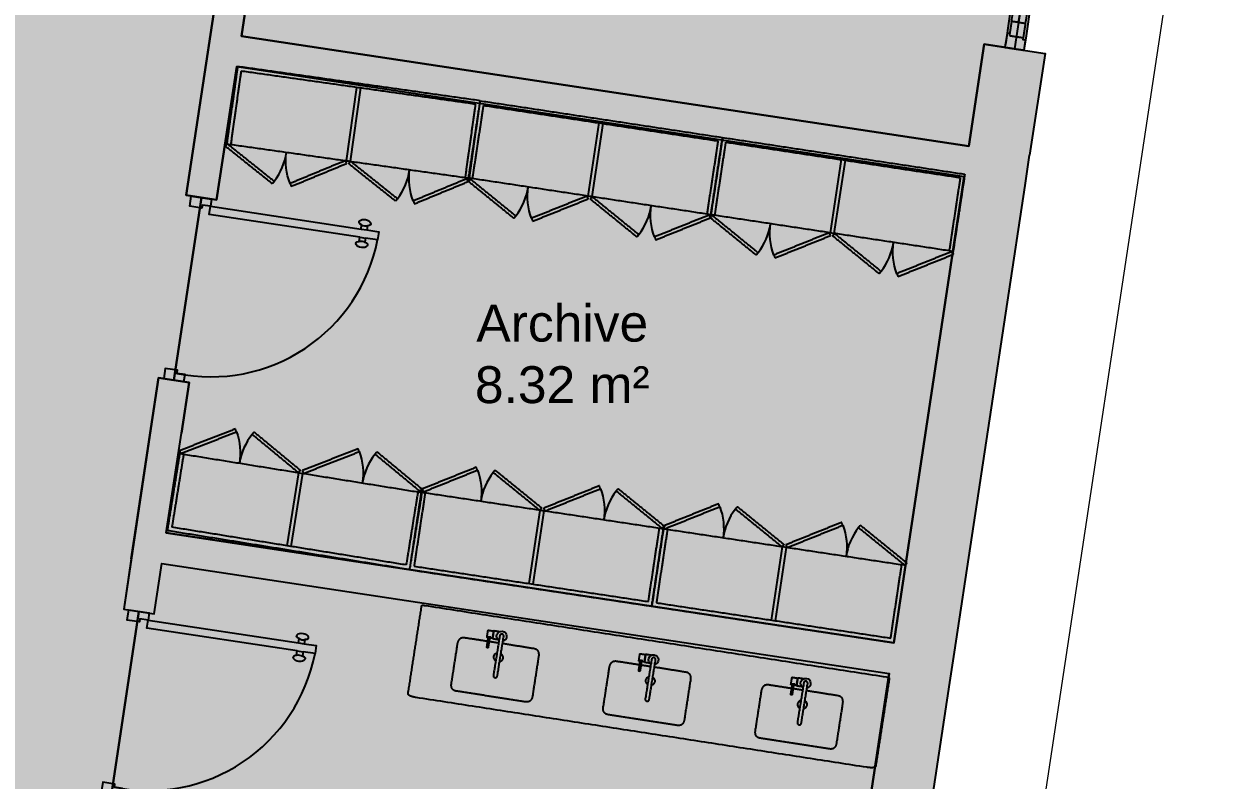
# Model space of a CAD drawing. Header units: metres. Extents: x -17 to 580, y -130 to 19.
# Drawn here: x 116.5 to 122.32, y -53.9 to -50.22 of the extents above; entities that cross this region are included whole.
import ezdxf

# ---------------------------------------------------------------- set-up
doc = ezdxf.new("R2010")
doc.units = ezdxf.units.M
for name, pattern in [('Grey Dimension_ExtLine', [0.0025, 0, -0.0025]), ('Office Zone 02', [0]), ('Storage Zone 01', [0]), ('Storage Zone 02', [0]), ('Style Black Lines_1', [0]), ('Style Black Lines_2', [0]), ('Style Black Lines_4', [0]), ('Style Border  Fill_3', [0]), ('Style Grey Lines_2', [0]), ('WC Zone', [0]), ('White wall 15cm', [0]), ('White wall 30cm', [0])]:
    doc.linetypes.add(name, pattern=pattern)
for name, color, linetype, true_color in [('Annotations', 7, 'Continuous', 0x7a8bf7), ('Imported blocks', 7, 'Continuous', 0x7a8bf7), ('Walls', 7, 'Continuous', 0xc7c7c7), ('Zones', 7, 'Continuous', 0x7a8bf7)]:
    doc.layers.add(name, color=color, linetype=linetype, true_color=true_color)
doc.styles.add('Default Tag', font='', dxfattribs={"height": 0.18})
doc.styles.add('Grey Dimension', font='', dxfattribs={"height": 0.3})
doc.styles.get('Default Tag').set_extended_font_data('arial')
doc.styles.get('Grey Dimension').set_extended_font_data('arial')
doc.dimstyles.new('Grey Dimension', dxfattribs={"dimtxt": 0.3, "dimasz": 0.15, "dimexe": 0, "dimexo": 0, "dimgap": 0.25, "dimtad": 0, "dimtih": 1, "dimtoh": 1, "dimdec": 6, "dimrnd": 1e-06, "dimzin": 0, "dimdsep": 46, "dimtxsty": 'Grey Dimension', "dimblk": 'OBLIQUE', "dimcen": 0.09, "dimadec": 0, "dimazin": 0, "dimtfac": 1, "dimtdec": 4, "dimtix": 1, "dimtofl": 0, "dimtmove": 2, "dimatfit": 3, "dimfxl": 1, "dimtolj": 1, "dimtzin": 0, "dimlwd": 5, "dimlwe": 5, "dimarcsym": 0})

# ---------------------------------------------------------------- blocks, each defined once
blk = doc.blocks.new('_Oblique')
at = {"color": 0, "linetype": 'ByBlock', "lineweight": -2}
blk.add_line((-0.5, -0.5), (0.5, 0.5), dxfattribs=at)
blk = doc.blocks.new('*D184')
at = {"layer": 'Annotations', "color": 0, "linetype": 'Grey Dimension_ExtLine', "lineweight": 5}
for p, q in [((125.0591, -26.7042), (125.5954, -26.7852)), ((120.3709, -57.7252), (120.9071, -57.8062))]:
    blk.add_line(p, q, dxfattribs=at)
at = {"layer": 'Annotations', "color": 0, "lineweight": 5}
for p, q in [((125.5954, -26.7852), (123.517, -40.5371)), ((120.9071, -57.8062), (122.9855, -44.0543))]:
    blk.add_line(p, q, dxfattribs=at)
at = {"layer": 'Defpoints', "color": 0}
for p in [(125.0591, -26.7042), (120.3709, -57.7252), (120.9071, -57.8062)]:
    blk.add_point(p, dxfattribs=at)
at = {"layer": 'Annotations', "color": 0, "lineweight": 5, "xscale": 0.15, "yscale": 0.15, "zscale": 0.15}
for p, rotation in [((125.5954, -26.7852), 81.4058688877806), ((120.9071, -57.8062), 261.4058688877806)]:
    blk.add_blockref('_Oblique', p, dxfattribs=dict(at, rotation=rotation))
at = {"layer": 'Annotations', "color": 0, "insert": (123.2513, -42.2957), "char_height": 0.3, "attachment_point": 5, "rotation": 261.40587, "style": 'Grey Dimension'}
blk.add_mtext('\\A1;31.373272 m', dxfattribs=at)
blk = doc.blocks.new('Rockwell storage S')
at = {"layer": 'Imported blocks', "transparency": 33554483}
h = blk.add_hatch(color=256, dxfattribs=at)
edge = h.paths.add_edge_path(flags=0)
edge.add_spline(control_points=[(1.2892, 0.451), (0.6796, 0.451), (0.07, 0.451)], knot_values=[0, 0, 0, 1, 1, 1], degree=2, periodic=0)
edge.add_spline(control_points=[(0.07, 0.451), (0.07, 0.2605), (0.07, 0.07)], knot_values=[0, 0, 0, 1, 1, 1], degree=2, periodic=0)
edge.add_spline(control_points=[(0.07, 0.07), (0.6796, 0.07), (1.2892, 0.07)], knot_values=[0, 0, 0, 1, 1, 1], degree=2, periodic=0)
edge.add_spline(control_points=[(1.2892, 0.07), (1.2892, 0.2605), (1.2892, 0.451)], knot_values=[0, 0, 0, 1, 1, 1], degree=2, periodic=0)
at = {"layer": 'Imported blocks', "linetype": 'Style Grey Lines_2'}
for points in [[(0.6696, 0.431), (0.6696, 0.07)], [(0.6896, 0.431), (0.6896, 0.07)]]:
    blk.add_lwpolyline(points, dxfattribs=at)
at = {"layer": 'Imported blocks'}
for points, degree in [([(1.2892, 0.451), (0.6796, 0.451), (0.07, 0.451)], 2), ([(0.07, 0.451), (0.07, 0.2605), (0.07, 0.07)], 2), ([(1.2692, 0.431), (0.6796, 0.431), (0.09, 0.431)], 2), ([(0.09, 0.431), (0.09, 0.2505), (0.09, 0.07)], 2), ([(1.2692, 0.07), (1.2692, 0.2505), (1.2692, 0.431)], 2), ([(1.2892, 0.07), (1.2892, 0.2605), (1.2892, 0.451)], 2), ([(0.0657, 0.057), (0.0694, 0.0635), (0.0732, 0.07)], 2), ([(0.07, 0.07), (0.6796, 0.07), (1.2892, 0.07)], 2), ([(0.0732, 0.07), (0.2017, -0.0042), (0.3303, -0.0784)], 2), ([(0.3303, -0.0784), (0.3564, -0.0331), (0.37, 0.0177), (0.37, 0.07)], 3), ([(0.4098, -0.0784), (0.3836, -0.0331), (0.37, 0.0177), (0.37, 0.07)], 3), ([(0.6669, 0.07), (0.5384, -0.0042), (0.4098, -0.0784)], 2), ([(0.6744, 0.057), (0.6706, 0.0635), (0.6669, 0.07)], 2), ([(0.6848, 0.057), (0.6886, 0.0635), (0.6923, 0.07)], 2), ([(0.6923, 0.07), (0.8208, -0.0042), (0.9494, -0.0784)], 2), ([(0.9494, -0.0784), (0.9756, -0.0331), (0.9892, 0.0177), (0.9892, 0.07)], 3), ([(1.0289, -0.0784), (1.0028, -0.0331), (0.9892, 0.0177), (0.9892, 0.07)], 3), ([(1.286, 0.07), (1.1575, -0.0042), (1.0289, -0.0784)], 2), ([(1.2935, 0.057), (1.2898, 0.0635), (1.286, 0.07)], 2), ([(0.3228, -0.0914), (0.1942, -0.0172), (0.0657, 0.057)], 2), ([(0.4173, -0.0914), (0.5459, -0.0172), (0.6744, 0.057)], 2), ([(0.9419, -0.0914), (0.8133, -0.0172), (0.6848, 0.057)], 2), ([(1.0364, -0.0914), (1.165, -0.0172), (1.2935, 0.057)], 2), ([(0.3303, -0.0784), (0.3265, -0.0849), (0.3228, -0.0914)], 2), ([(0.4098, -0.0784), (0.4136, -0.0849), (0.4173, -0.0914)], 2), ([(0.9494, -0.0784), (0.9456, -0.0849), (0.9419, -0.0914)], 2), ([(1.0289, -0.0784), (1.0327, -0.0849), (1.0364, -0.0914)], 2)]:
    blk.add_open_spline(points, degree=degree, dxfattribs=at)
blk = doc.blocks.new('Door EU 80')
at = {"layer": 'Imported blocks', "transparency": 33554483}
h = blk.add_hatch(color=256, dxfattribs=at)
edge = h.paths.add_edge_path(flags=0)
edge.add_spline(control_points=[(-0.3257, 0.8082), (-0.3254, 0.7961), (-0.3298, 0.7849), (-0.3365, 0.7803)], knot_values=[0, 0, 0, 0, 1, 1, 1, 1], degree=3, periodic=0)
edge.add_spline(control_points=[(-0.3365, 0.7803), (-0.3433, 0.7756), (-0.3512, 0.7786), (-0.3535, 0.7928)], knot_values=[0, 0, 0, 0, 1, 1, 1, 1], degree=3, periodic=0)
edge.add_line((-0.3535, 0.7928), (-0.3748, 0.7928))
edge.add_line((-0.3748, 0.7928), (-0.375, 0.0503))
edge.add_line((-0.375, 0.0503), (-0.415, 0.0503))
edge.add_line((-0.415, 0.0503), (-0.4148, 0.7928))
edge.add_line((-0.4148, 0.7928), (-0.4361, 0.7928))
edge.add_spline(control_points=[(-0.4361, 0.7928), (-0.4384, 0.7786), (-0.4463, 0.7757), (-0.453, 0.7803)], knot_values=[0, 0, 0, 0, 1, 1, 1, 1], degree=3, periodic=0)
edge.add_spline(control_points=[(-0.453, 0.7803), (-0.4598, 0.7849), (-0.4642, 0.7961), (-0.4639, 0.8083)], knot_values=[0, 0, 0, 0, 1, 1, 1, 1], degree=3, periodic=0)
edge.add_spline(control_points=[(-0.4639, 0.8083), (-0.4636, 0.8205), (-0.4587, 0.8311), (-0.4517, 0.8348)], knot_values=[0, 0, 0, 0, 1, 1, 1, 1], degree=3, periodic=0)
edge.add_spline(control_points=[(-0.4517, 0.8348), (-0.4448, 0.8385), (-0.4369, 0.836), (-0.435, 0.8215)], knot_values=[0, 0, 0, 0, 1, 1, 1, 1], degree=3, periodic=0)
edge.add_line((-0.435, 0.8215), (-0.4148, 0.8215))
edge.add_line((-0.4148, 0.8215), (-0.4148, 0.8803))
edge.add_line((-0.4148, 0.8803), (-0.3748, 0.8803))
edge.add_line((-0.3748, 0.8803), (-0.3748, 0.8214))
edge.add_line((-0.3748, 0.8214), (-0.3546, 0.8214))
edge.add_spline(control_points=[(-0.3546, 0.8214), (-0.3527, 0.836), (-0.3448, 0.8385), (-0.3378, 0.8348)], knot_values=[0, 0, 0, 0, 1, 1, 1, 1], degree=3, periodic=0)
edge.add_spline(control_points=[(-0.3378, 0.8348), (-0.3308, 0.831), (-0.326, 0.8204), (-0.3257, 0.8082)], knot_values=[0, 0, 0, 0, 1, 1, 1, 1], degree=3, periodic=0)
for points in [[(-0.4501, -0.0497), (-0.45, 0.0503), (-0.415, 0.0503), (-0.415, 0.0103), (-0.4, 0.0103), (-0.4001, -0.0497), (-0.4501, -0.0497)], [(0.4499, -0.05), (0.45, 0.05), (0.415, 0.05), (0.415, 0.01), (0.4, 0.01), (0.3999, -0.05), (0.4499, -0.05)]]:
    blk.add_hatch(color=256, dxfattribs=at).paths.add_polyline_path(points, flags=0)
at = {"layer": 'Imported blocks', "linetype": 'Style Border  Fill_3'}
for points in [[(-0.435, 0.8215), (-0.4148, 0.8215), (-0.4148, 0.8803), (-0.3748, 0.8803), (-0.3748, 0.8214), (-0.3546, 0.8214)], [(-0.3535, 0.7928), (-0.3748, 0.7928), (-0.375, 0.0503), (-0.415, 0.0503), (-0.4148, 0.7928), (-0.4361, 0.7928)]]:
    blk.add_lwpolyline(points, dxfattribs=at)
at = {"layer": 'Imported blocks', "linetype": 'Style Grey Lines_2'}
blk.add_lwpolyline([(0.415, 0.01, 0.416941), (-0.3748, 0.8803)], format="xyb", dxfattribs=at)
at = {"layer": 'Imported blocks', "linetype": 'Style Black Lines_4'}
for points in [[(-0.4361, 0.7928, 0.201184), (-0.435, 0.8215)], [(-0.3535, 0.7928, -0.240311), (-0.3535, 0.8214)]]:
    blk.add_lwpolyline(points, format="xyb", dxfattribs=at)
for points in [[(-0.4148, 0.7928), (-0.4148, 0.8215)], [(-0.3748, 0.7928), (-0.3747, 0.8214)]]:
    blk.add_lwpolyline(points, dxfattribs=at)
at = {"layer": 'Imported blocks', "linetype": 'Style Border  Fill_3'}
for points in [[(-0.4501, -0.0497), (-0.45, 0.0503), (-0.415, 0.0503), (-0.415, 0.0103), (-0.4, 0.0103), (-0.4001, -0.0497), (-0.4501, -0.0497)], [(0.4499, -0.05), (0.45, 0.05), (0.415, 0.05), (0.415, 0.01), (0.4, 0.01), (0.3999, -0.05), (0.4499, -0.05)]]:
    blk.add_lwpolyline(points, close=True, dxfattribs=at)
at = {"layer": 'Imported blocks'}
for points in [[(-0.4639, 0.8083), (-0.4636, 0.8205), (-0.4587, 0.8311), (-0.4517, 0.8348)], [(-0.4517, 0.8348), (-0.4448, 0.8385), (-0.4369, 0.836), (-0.435, 0.8215)], [(-0.3546, 0.8214), (-0.3527, 0.836), (-0.3448, 0.8385), (-0.3378, 0.8348)], [(-0.3378, 0.8348), (-0.3308, 0.831), (-0.326, 0.8204), (-0.3257, 0.8082)], [(-0.453, 0.7803), (-0.4598, 0.7849), (-0.4642, 0.7961), (-0.4639, 0.8083)], [(-0.4361, 0.7928), (-0.4384, 0.7786), (-0.4463, 0.7757), (-0.453, 0.7803)], [(-0.3365, 0.7803), (-0.3433, 0.7756), (-0.3512, 0.7786), (-0.3535, 0.7928)], [(-0.3257, 0.8082), (-0.3254, 0.7961), (-0.3298, 0.7849), (-0.3365, 0.7803)]]:
    blk.add_open_spline(points, degree=3, dxfattribs=at)
blk = doc.blocks.new('Window 1500')
at = {"layer": 'Imported blocks', "transparency": 33554483}
h = blk.add_hatch(color=256, dxfattribs=at)
edge = h.paths.add_edge_path(flags=0)
edge.add_spline(control_points=[(-0.75, -0.0475), (0, -0.0475), (0.75, -0.0475)], knot_values=[0, 0, 0, 1, 1, 1], degree=2, periodic=0)
edge.add_spline(control_points=[(0.75, -0.0475), (0.75, 0), (0.75, 0.0475)], knot_values=[0, 0, 0, 1, 1, 1], degree=2, periodic=0)
edge.add_spline(control_points=[(0.75, 0.0475), (0, 0.0475), (-0.75, 0.0475)], knot_values=[0, 0, 0, 1, 1, 1], degree=2, periodic=0)
edge.add_spline(control_points=[(-0.75, 0.0475), (-0.75, 0), (-0.75, -0.0475)], knot_values=[0, 0, 0, 1, 1, 1], degree=2, periodic=0)
at = {"layer": 'Imported blocks', "linetype": 'Style Black Lines_2'}
for points in [[(-0.6804, 0.035), (-0.6803, 0.0475), (-0.75, 0.0475), (-0.75, -0.0475), (-0.7003, -0.0475), (-0.7003, -0.0351), (-0.6903, -0.035)], [(0.6804, 0.035), (0.6803, 0.0475), (0.75, 0.0475), (0.75, -0.0475), (0.7003, -0.0475), (0.7003, -0.0351), (0.6903, -0.035)]]:
    blk.add_lwpolyline(points, dxfattribs=at)
at = {"layer": 'Imported blocks'}
for points in [[(0.75, 0.0475), (0, 0.0475), (-0.75, 0.0475)], [(-0.75, 0.0475), (-0.75, 0), (-0.75, -0.0475)], [(-0.6207, 0.035), (-0.6555, 0.035), (-0.6903, 0.035)], [(-0.6903, 0.035), (-0.6903, 0), (-0.6903, -0.035)], [(-0.6207, 0.035), (0, 0.035), (0.6207, 0.035)], [(-0.6207, -0.035), (-0.6207, 0), (-0.6207, 0.035)], [(0.6207, -0.035), (0.6207, 0), (0.6207, 0.035)], [(0.6207, 0.035), (0.6555, 0.035), (0.6903, 0.035)], [(0.6903, 0.035), (0.6903, 0), (0.6903, -0.035)], [(0.75, -0.0475), (0.75, 0), (0.75, 0.0475)], [(-0.75, -0.0475), (0, -0.0475), (0.75, -0.0475)], [(-0.6903, -0.035), (-0.6555, -0.035), (-0.6207, -0.035)], [(-0.6207, 0), (0.0001, 0), (0.6208, 0)], [(-0.6207, -0.035), (0, -0.035), (0.6207, -0.035)], [(0.6903, -0.035), (0.6555, -0.035), (0.6207, -0.035)]]:
    blk.add_open_spline(points, degree=2, dxfattribs=at)
blk = doc.blocks.new('Copy of Group 8_1')
at = {"layer": 'Imported blocks', "linetype": 'Style Black Lines_1'}
for points in [[(51.0455, -4.8665), (51.047, -4.8665)], [(51.0455, -4.8954), (51.047, -4.8954)]]:
    blk.add_lwpolyline(points, dxfattribs=at)
at = {"layer": 'Imported blocks'}
for points, degree in [([(50.9122, -4.582), (50.8823, -4.582), (50.8823, -4.6158)], 2), ([(51.2525, -4.582), (51.0823, -4.582), (50.9122, -4.582)], 2), ([(51.2823, -4.6158), (51.2823, -4.582), (51.2525, -4.582)], 2), ([(50.8823, -4.6158), (50.8823, -4.7114), (50.8823, -4.807)], 2), ([(51.2823, -4.807), (51.2823, -4.7114), (51.2823, -4.6158)], 2), ([(51.0786, -4.6857), (51.0786, -4.676), (51.0883, -4.676)], 2), ([(51.0796, -4.8811), (51.0791, -4.7834), (51.0786, -4.6857)], 2), ([(51.0883, -4.676), (51.098, -4.676), (51.098, -4.6857)], 2), ([(51.098, -4.6857), (51.0986, -4.7834), (51.0991, -4.8811)], 2), ([(51.0797, -4.756), (51.0717, -4.7598), (51.0669, -4.7674), (51.0669, -4.7762)], 3), ([(51.1114, -4.776), (51.1114, -4.7674), (51.1068, -4.76), (51.0991, -4.7562)], 3), ([(50.8823, -4.807), (50.8823, -4.8465), (50.9122, -4.8465)], 2), ([(51.0286, -4.8141), (51.0258, -4.8141), (51.0258, -4.8169)], 2), ([(51.0258, -4.8169), (51.0258, -4.8443), (51.0258, -4.8717)], 2), ([(51.0296, -4.8141), (51.0291, -4.8141), (51.0286, -4.8141)], 2), ([(51.0324, -4.8169), (51.0324, -4.8141), (51.0296, -4.8141)], 2), ([(51.0324, -4.8717), (51.0324, -4.8443), (51.0324, -4.8169)], 2), ([(51.0669, -4.7762), (51.067, -4.7851), (51.0718, -4.7926), (51.0799, -4.7963)], 3), ([(51.0993, -4.7959), (51.107, -4.792), (51.1115, -4.7845), (51.1114, -4.776)], 3), ([(51.2528, -4.8461), (51.2823, -4.8461), (51.2823, -4.807)], 2), ([(50.9122, -4.8465), (50.9793, -4.8465), (51.0465, -4.8465)], 2), ([(51.0214, -4.8631), (51.0192, -4.8631), (51.0192, -4.8653)], 2), ([(51.0192, -4.8653), (51.0192, -4.8813), (51.0192, -4.8974)], 2), ([(51.0258, -4.8631), (51.0236, -4.8631), (51.0214, -4.8631)], 2), ([(51.0324, -4.8465), (51.0555, -4.8465), (51.0786, -4.8465)], 2), ([(51.0434, -4.8631), (51.0379, -4.8631), (51.0324, -4.8631)], 2), ([(51.0455, -4.8653), (51.0455, -4.8631), (51.0434, -4.8631)], 2), ([(51.0455, -4.8974), (51.0455, -4.8813), (51.0455, -4.8653)], 2), ([(51.047, -4.9002), (51.047, -4.8813), (51.047, -4.8624)], 2), ([(51.047, -4.8624), (51.0599, -4.8624), (51.0728, -4.8624)], 2), ([(51.0796, -4.858), (51.0687, -4.8626), (51.063, -4.8734), (51.0654, -4.8851)], 3), ([(51.0654, -4.8851), (51.0677, -4.8967), (51.0771, -4.9045), (51.089, -4.9046)], 3), ([(51.0825, -4.888), (51.0796, -4.8852), (51.0796, -4.8811)], 2), ([(51.089, -4.9046), (51.1008, -4.9047), (51.1104, -4.8971), (51.1129, -4.8855)], 3), ([(51.0991, -4.8811), (51.0991, -4.8852), (51.0962, -4.888)], 2), ([(51.0991, -4.8468), (51.1758, -4.8464), (51.2525, -4.8461)], 2), ([(51.1129, -4.8855), (51.1154, -4.8739), (51.1099, -4.863), (51.0991, -4.8581)], 3), ([(51.0192, -4.8974), (51.0192, -4.8995), (51.0214, -4.8995)], 2), ([(51.0214, -4.8995), (51.0324, -4.8995), (51.0434, -4.8995)], 2), ([(51.0434, -4.8995), (51.0455, -4.8995), (51.0455, -4.8974)], 2), ([(51.0753, -4.9002), (51.0611, -4.9002), (51.047, -4.9002)], 2), ([(51.0894, -4.8909), (51.0853, -4.8909), (51.0825, -4.888)], 2), ([(51.0962, -4.888), (51.0934, -4.8909), (51.0894, -4.8909)], 2)]:
    blk.add_open_spline(points, degree=degree, dxfattribs=at)
blk = doc.blocks.new('Copy of Copy of Group 8')
at = {"layer": 'Imported blocks', "linetype": 'Style Black Lines_1'}
for points in [[(51.3953, -4.8665), (51.3967, -4.8665)], [(51.3953, -4.8954), (51.3967, -4.8954)]]:
    blk.add_lwpolyline(points, dxfattribs=at)
at = {"layer": 'Imported blocks'}
for points, degree in [([(51.2619, -4.582), (51.2321, -4.582), (51.2321, -4.6158)], 2), ([(51.6023, -4.582), (51.4321, -4.582), (51.2619, -4.582)], 2), ([(51.6321, -4.6158), (51.6321, -4.582), (51.6023, -4.582)], 2), ([(51.2321, -4.6158), (51.2321, -4.7114), (51.2321, -4.807)], 2), ([(51.6321, -4.807), (51.6321, -4.7114), (51.6321, -4.6158)], 2), ([(51.4283, -4.6857), (51.4283, -4.676), (51.4381, -4.676)], 2), ([(51.4294, -4.8811), (51.4289, -4.7834), (51.4283, -4.6857)], 2), ([(51.4381, -4.676), (51.4478, -4.676), (51.4478, -4.6857)], 2), ([(51.4478, -4.6857), (51.4483, -4.7834), (51.4489, -4.8811)], 2), ([(51.4294, -4.756), (51.4214, -4.7598), (51.4167, -4.7674), (51.4167, -4.7762)], 3), ([(51.4612, -4.776), (51.4612, -4.7674), (51.4566, -4.76), (51.4489, -4.7562)], 3), ([(51.2321, -4.807), (51.2321, -4.8465), (51.2619, -4.8465)], 2), ([(51.3783, -4.8141), (51.3756, -4.8141), (51.3756, -4.8169)], 2), ([(51.3756, -4.8169), (51.3756, -4.8443), (51.3756, -4.8717)], 2), ([(51.3794, -4.8141), (51.3789, -4.8141), (51.3783, -4.8141)], 2), ([(51.3821, -4.8169), (51.3821, -4.8141), (51.3794, -4.8141)], 2), ([(51.3821, -4.8717), (51.3821, -4.8443), (51.3821, -4.8169)], 2), ([(51.4167, -4.7762), (51.4168, -4.7851), (51.4216, -4.7926), (51.4297, -4.7963)], 3), ([(51.4491, -4.7959), (51.4567, -4.792), (51.4613, -4.7845), (51.4612, -4.776)], 3), ([(51.6025, -4.8461), (51.6321, -4.8461), (51.6321, -4.807)], 2), ([(51.2619, -4.8465), (51.3291, -4.8465), (51.3963, -4.8465)], 2), ([(51.3711, -4.8631), (51.369, -4.8631), (51.369, -4.8653)], 2), ([(51.369, -4.8653), (51.369, -4.8813), (51.369, -4.8974)], 2), ([(51.3756, -4.8631), (51.3734, -4.8631), (51.3711, -4.8631)], 2), ([(51.3821, -4.8465), (51.4052, -4.8465), (51.4283, -4.8465)], 2), ([(51.3932, -4.8631), (51.3877, -4.8631), (51.3821, -4.8631)], 2), ([(51.3953, -4.8653), (51.3953, -4.8631), (51.3932, -4.8631)], 2), ([(51.3953, -4.8974), (51.3953, -4.8813), (51.3953, -4.8653)], 2), ([(51.3967, -4.9002), (51.3967, -4.8813), (51.3967, -4.8624)], 2), ([(51.3967, -4.8624), (51.4096, -4.8624), (51.4225, -4.8624)], 2), ([(51.4294, -4.858), (51.4185, -4.8626), (51.4128, -4.8734), (51.4151, -4.8851)], 3), ([(51.4151, -4.8851), (51.4175, -4.8967), (51.4269, -4.9045), (51.4388, -4.9046)], 3), ([(51.4323, -4.888), (51.4294, -4.8852), (51.4294, -4.8811)], 2), ([(51.4388, -4.9046), (51.4506, -4.9047), (51.4602, -4.8971), (51.4627, -4.8855)], 3), ([(51.4489, -4.8811), (51.4489, -4.8852), (51.446, -4.888)], 2), ([(51.4489, -4.8468), (51.5256, -4.8464), (51.6023, -4.8461)], 2), ([(51.4627, -4.8855), (51.4652, -4.8739), (51.4597, -4.863), (51.4489, -4.8581)], 3), ([(51.369, -4.8974), (51.369, -4.8995), (51.3711, -4.8995)], 2), ([(51.3711, -4.8995), (51.3821, -4.8995), (51.3932, -4.8995)], 2), ([(51.3932, -4.8995), (51.3953, -4.8995), (51.3953, -4.8974)], 2), ([(51.4251, -4.9002), (51.4109, -4.9002), (51.3967, -4.9002)], 2), ([(51.4391, -4.8909), (51.4351, -4.8909), (51.4323, -4.888)], 2), ([(51.446, -4.888), (51.4432, -4.8909), (51.4391, -4.8909)], 2)]:
    blk.add_open_spline(points, degree=degree, dxfattribs=at)
blk = doc.blocks.new('Group 8')
at = {"layer": 'Imported blocks', "linetype": 'Style Black Lines_1'}
for points in [[(50.6751, -4.8665), (50.6765, -4.8665)], [(50.6751, -4.8954), (50.6765, -4.8954)]]:
    blk.add_lwpolyline(points, dxfattribs=at)
at = {"layer": 'Imported blocks'}
for points, degree in [([(50.5417, -4.582), (50.5119, -4.582), (50.5119, -4.6158)], 2), ([(50.8821, -4.582), (50.7119, -4.582), (50.5417, -4.582)], 2), ([(50.9119, -4.6158), (50.9119, -4.582), (50.8821, -4.582)], 2), ([(50.5119, -4.6158), (50.5119, -4.7114), (50.5119, -4.807)], 2), ([(50.9119, -4.807), (50.9119, -4.7114), (50.9119, -4.6158)], 2), ([(50.7081, -4.6857), (50.7081, -4.676), (50.7179, -4.676)], 2), ([(50.7092, -4.8811), (50.7087, -4.7834), (50.7081, -4.6857)], 2), ([(50.7179, -4.676), (50.7276, -4.676), (50.7276, -4.6857)], 2), ([(50.7276, -4.6857), (50.7281, -4.7834), (50.7287, -4.8811)], 2), ([(50.7092, -4.756), (50.7012, -4.7598), (50.6964, -4.7674), (50.6965, -4.7762)], 3), ([(50.741, -4.776), (50.741, -4.7674), (50.7364, -4.76), (50.7287, -4.7562)], 3), ([(50.5119, -4.807), (50.5119, -4.8465), (50.5417, -4.8465)], 2), ([(50.6581, -4.8141), (50.6554, -4.8141), (50.6554, -4.8169)], 2), ([(50.6554, -4.8169), (50.6554, -4.8443), (50.6554, -4.8717)], 2), ([(50.6592, -4.8141), (50.6587, -4.8141), (50.6581, -4.8141)], 2), ([(50.6619, -4.8169), (50.6619, -4.8141), (50.6592, -4.8141)], 2), ([(50.6619, -4.8717), (50.6619, -4.8443), (50.6619, -4.8169)], 2), ([(50.6965, -4.7762), (50.6965, -4.7851), (50.7014, -4.7926), (50.7094, -4.7963)], 3), ([(50.7289, -4.7959), (50.7365, -4.792), (50.7411, -4.7845), (50.741, -4.776)], 3), ([(50.8823, -4.8461), (50.9119, -4.8461), (50.9119, -4.807)], 2), ([(50.5417, -4.8465), (50.6089, -4.8465), (50.6761, -4.8465)], 2), ([(50.6509, -4.8631), (50.6488, -4.8631), (50.6488, -4.8653)], 2), ([(50.6488, -4.8653), (50.6488, -4.8813), (50.6488, -4.8974)], 2), ([(50.6554, -4.8631), (50.6532, -4.8631), (50.6509, -4.8631)], 2), ([(50.6619, -4.8465), (50.685, -4.8465), (50.7081, -4.8465)], 2), ([(50.673, -4.8631), (50.6675, -4.8631), (50.6619, -4.8631)], 2), ([(50.6751, -4.8653), (50.6751, -4.8631), (50.673, -4.8631)], 2), ([(50.6751, -4.8974), (50.6751, -4.8813), (50.6751, -4.8653)], 2), ([(50.6765, -4.9002), (50.6765, -4.8813), (50.6765, -4.8624)], 2), ([(50.6765, -4.8624), (50.6894, -4.8624), (50.7023, -4.8624)], 2), ([(50.7092, -4.858), (50.6983, -4.8626), (50.6926, -4.8734), (50.6949, -4.8851)], 3), ([(50.6949, -4.8851), (50.6973, -4.8967), (50.7067, -4.9045), (50.7185, -4.9046)], 3), ([(50.7121, -4.888), (50.7092, -4.8852), (50.7092, -4.8811)], 2), ([(50.7185, -4.9046), (50.7304, -4.9047), (50.7399, -4.8971), (50.7425, -4.8855)], 3), ([(50.7287, -4.8811), (50.7287, -4.8852), (50.7258, -4.888)], 2), ([(50.7287, -4.8468), (50.8054, -4.8464), (50.8821, -4.8461)], 2), ([(50.7425, -4.8855), (50.745, -4.8739), (50.7395, -4.863), (50.7287, -4.8581)], 3), ([(50.6488, -4.8974), (50.6488, -4.8995), (50.6509, -4.8995)], 2), ([(50.6509, -4.8995), (50.6619, -4.8995), (50.673, -4.8995)], 2), ([(50.673, -4.8995), (50.6751, -4.8995), (50.6751, -4.8974)], 2), ([(50.7049, -4.9002), (50.6907, -4.9002), (50.6765, -4.9002)], 2), ([(50.7189, -4.8909), (50.7149, -4.8909), (50.7121, -4.888)], 2), ([(50.7258, -4.888), (50.723, -4.8909), (50.7189, -4.8909)], 2)]:
    blk.add_open_spline(points, degree=degree, dxfattribs=at)
blk = doc.blocks.new('Multiple sinks')
at = {"layer": 'Imported blocks', "transparency": 33554483}
h = blk.add_hatch(color=256, dxfattribs=at)
edge = h.paths.add_edge_path(flags=0)
edge.add_spline(control_points=[(1.1126, -0.225), (0, -0.225), (-1.1126, -0.225)], knot_values=[0, 0, 0, 1, 1, 1], degree=2, periodic=0)
edge.add_spline(control_points=[(-1.1126, -0.225), (-1.1544, -0.225), (-1.1544, -0.2112)], knot_values=[0, 0, 0, 1, 1, 1], degree=2, periodic=0)
edge.add_spline(control_points=[(-1.1544, -0.2112), (-1.1544, 0.0046), (-1.1544, 0.2204)], knot_values=[0, 0, 0, 1, 1, 1], degree=2, periodic=0)
edge.add_spline(control_points=[(-1.1544, 0.2204), (-1.1544, 0.225), (-1.1405, 0.225)], knot_values=[0, 0, 0, 1, 1, 1], degree=2, periodic=0)
edge.add_spline(control_points=[(-1.1405, 0.225), (0, 0.225), (1.1405, 0.225)], knot_values=[0, 0, 0, 1, 1, 1], degree=2, periodic=0)
edge.add_spline(control_points=[(1.1405, 0.225), (1.1544, 0.225), (1.1544, 0.2204)], knot_values=[0, 0, 0, 1, 1, 1], degree=2, periodic=0)
edge.add_spline(control_points=[(1.1544, 0.2204), (1.1544, 0.0046), (1.1544, -0.2112)], knot_values=[0, 0, 0, 1, 1, 1], degree=2, periodic=0)
edge.add_spline(control_points=[(1.1544, -0.2112), (1.1544, -0.225), (1.1126, -0.225)], knot_values=[0, 0, 0, 1, 1, 1], degree=2, periodic=0)
at = {"layer": 'Imported blocks'}
for points in [[(-1.1544, 0.2204), (-1.1544, 0.225), (-1.1405, 0.225)], [(-1.1544, -0.2112), (-1.1544, 0.0046), (-1.1544, 0.2204)], [(-1.1405, 0.225), (0, 0.225), (1.1405, 0.225)], [(1.1405, 0.225), (1.1544, 0.225), (1.1544, 0.2204)], [(1.1544, 0.2204), (1.1544, 0.0046), (1.1544, -0.2112)], [(-1.1126, -0.225), (-1.1544, -0.225), (-1.1544, -0.2112)], [(1.1126, -0.225), (0, -0.225), (-1.1126, -0.225)], [(1.1544, -0.2112), (1.1544, -0.225), (1.1126, -0.225)]]:
    blk.add_open_spline(points, degree=2, dxfattribs=at)
at = {"layer": 'Imported blocks', "xscale": -1, "rotation": 180}
for name, p in [('Group 8', (-51.4647, -4.7464)), ('Copy of Group 8_1', (-51.0854, -4.7464)), ('Copy of Copy of Group 8', (-50.6842, -4.7464))]:
    blk.add_blockref(name, p, dxfattribs=at)
blk = doc.blocks.new('Sinks_2')
at = {"layer": 'Walls', "rotation": 180}
blk.add_blockref('Multiple sinks', (0, 0), dxfattribs=at)

msp = doc.modelspace()

# ---------------------------------------------------------------- hatches: boundary and pattern name
at = {"layer": 'Walls', "transparency": 33554483}
h = msp.add_hatch(color=256, dxfattribs=at)
h.paths.add_polyline_path([(120.0742522, -57.6803522), (120.1190824, -57.3837207), (120.7235195, -53.3842964), (121.020151, -53.4291266), (120.3708837, -57.7251825), (120.0742522, -57.6803522)], flags=0)
h.paths.add_polyline_path([(120.7459346, -53.2359806), (121.0425661, -53.2808108), (121.3862689, -51.0066061), (121.0896374, -50.9617759), (120.7459346, -53.2359806)], flags=0)
h.paths.add_polyline_path([(121.1120525, -50.8134602), (121.1871289, -50.3166969), (121.4837604, -50.3615271), (121.408684, -50.8582904), (121.1120525, -50.8134602)], flags=0)
h.paths.add_polyline_path([(121.41128, -48.8335393), (121.508986, -48.1870405), (121.8056175, -48.2318708), (121.7079115, -48.8783695), (121.41128, -48.8335393)], flags=0)
h.paths.add_polyline_path([(121.7331371, -46.703883), (121.7931421, -46.3068428), (122.0897737, -46.3516731), (122.0297686, -46.7487132), (121.7331371, -46.703883)], flags=0)
h.paths.add_polyline_path([(121.8155573, -46.1585271), (121.922546, -45.4506065), (122.2191775, -45.4954367), (122.1121888, -46.2033573), (121.8155573, -46.1585271)], flags=0)
h.paths.add_polyline_path([(122.1466971, -43.967449), (122.2444031, -43.3209502), (122.5410346, -43.3657804), (122.4433286, -44.0122792), (122.1466971, -43.967449)], flags=0)
h.paths.add_polyline_path([(122.4685542, -41.8377927), (122.5720416, -41.1530395), (122.8686731, -41.1978698), (122.7651857, -41.8826229), (122.4685542, -41.8377927)], flags=0)
h.paths.add_polyline_path([(122.5944567, -41.0047238), (122.6902543, -40.3708526), (122.9868858, -40.4156828), (122.8910882, -41.049554), (122.5944567, -41.0047238)], flags=0)
h.paths.add_polyline_path([(122.9144054, -38.8876951), (123.0121114, -38.2411963), (123.3087429, -38.2860265), (123.2110369, -38.9325253), (122.9144054, -38.8876951)], flags=0)
h.paths.add_polyline_path([(123.2362625, -36.7580387), (123.350402, -36.0028034), (123.6470335, -36.0476336), (123.532894, -36.802869), (123.2362625, -36.7580387)], flags=0)
h.paths.add_polyline_path([(123.3728171, -35.8544876), (123.5015256, -35.0028522), (123.7981572, -35.0476824), (123.6694486, -35.8993178), (123.3728171, -35.8544876)], flags=0)
h.paths.add_polyline_path([(123.7869764, -33.1140886), (123.9288475, -32.1753592), (124.225479, -32.2201894), (124.0836079, -33.1589188), (123.7869764, -33.1140886)], flags=0)
h.paths.add_polyline_path([(123.9512626, -32.0270435), (124.2478941, -32.0718737), (125.0142864, -27.0008276), (124.71717, -26.9592058), (123.9512626, -32.0270435)], flags=0)
h = msp.add_hatch(color=256, dxfattribs=at)
h.paths.add_polyline_path([(117.1220363, -52.1912059), (117.159482, -51.9434366), (117.3077977, -51.9658517), (117.2703521, -52.213621), (117.1220363, -52.1912059)], flags=0)
h.paths.add_polyline_path([(117.293958, -51.0536389), (117.4422737, -51.0760541), (117.5406066, -50.4254073), (117.5630217, -50.2770916), (117.6582498, -49.6469887), (117.5099341, -49.6245735), (117.293958, -51.0536389)], flags=0)
h.paths.add_polyline_path([(117.9366632, -46.8010029), (118.0849789, -46.823418), (118.2441114, -45.7704742), (118.2665265, -45.6221585), (118.3205872, -45.264451), (118.1722714, -45.2420359), (117.9366632, -46.8010029)], flags=0)
h.paths.add_polyline_path([(118.5990005, -42.4184652), (118.7473162, -42.4408803), (119.0230109, -40.6166709), (119.045426, -40.4683552), (119.1584995, -39.7201728), (119.0101838, -39.6977577), (118.5990005, -42.4184652)], flags=0)
h.paths.add_polyline_path([(119.4369129, -36.874187), (119.5852286, -36.8966021), (119.8013712, -35.4664348), (119.8237863, -35.318119), (119.6754706, -35.2957039), (119.4369129, -36.874187)], flags=0)
for points in [[(117.5406066, -50.4254073), (117.5630217, -50.2770916), (121.1120525, -50.8134602), (121.408684, -50.8582904), (121.3862689, -51.0066061), (121.0896374, -50.9617759), (117.5406066, -50.4254073)], [(117.0261729, -52.8255127), (117.048588, -52.6771969), (117.1969038, -52.699612), (120.7459346, -53.2359806), (121.0425661, -53.2808108), (121.020151, -53.4291266), (120.7235195, -53.3842964), (117.1744887, -52.8479278), (117.0261729, -52.8255127)]]:
    msp.add_hatch(color=256, dxfattribs=at).paths.add_polyline_path(points, flags=0)
h = msp.add_hatch(color=256, dxfattribs=at)
h.paths.add_polyline_path([(116.3769057, -57.1215685), (116.4217359, -56.824937), (116.749471, -54.6563872), (116.7718861, -54.5080714), (116.854559, -53.9610436), (117.0028747, -53.9834587), (116.5700516, -56.8473521), (116.5252214, -57.1439836), (116.3769057, -57.1215685)], flags=0)
h.paths.add_polyline_path([(116.989035, -53.071246), (117.0261729, -52.8255127), (117.1744887, -52.8479278), (117.1373507, -53.0936611), (116.989035, -53.071246)], flags=0)
h.paths.add_polyline_path([(117.048588, -52.6771969), (117.1220363, -52.1912059), (117.2703521, -52.213621), (117.1969038, -52.699612), (117.048588, -52.6771969)], flags=0)
at = {"layer": 'Zones', "transparency": 33554483}
for points in [[(109.5511806, -50.3213389), (109.6859671, -49.4294873), (109.5376513, -49.4070722), (109.7767426, -47.825059), (109.9250583, -47.8474741), (110.0294338, -47.1568449), (115.2071676, -47.939361), (115.2921354, -47.3771481), (115.2179775, -47.3659405), (115.6447066, -44.5423699), (115.7188645, -44.5535774), (116.2256786, -41.2001018), (116.1515207, -41.1888943), (116.5782498, -38.3653236), (116.6524077, -38.3765312), (117.0737569, -35.5885578), (116.999599, -35.5773502), (117.4263281, -32.7537796), (117.500486, -32.7649871), (117.7311559, -31.2386958), (118.5147077, -31.3571148), (118.5259152, -31.2829569), (119.4157128, -31.4174329), (119.4045053, -31.4915908), (119.6825255, -31.5336083), (120.1302301, -31.6012703), (120.1414376, -31.5271125), (121.0312352, -31.6615885), (121.0200277, -31.7357463), (123.9288475, -32.1753592), (123.7869764, -33.1140886), (123.9352921, -33.1365037), (123.6498414, -35.0252673), (123.5015256, -35.0028522), (123.3728171, -35.8544876), (119.6754706, -35.2957039), (119.4369129, -36.874187), (119.5110707, -36.8853945), (119.0843416, -39.7089652), (119.0101838, -39.6977577), (118.5990005, -42.4184652), (118.6731584, -42.4296728), (118.2464293, -45.2532435), (118.1722714, -45.2420359), (117.9366632, -46.8010029), (118.010821, -46.8122104), (117.584092, -49.6357811), (117.5099341, -49.6245735), (117.293958, -51.0536389), (117.3681159, -51.0648465), (117.2336398, -51.9546441), (117.159482, -51.9434366), (117.1220363, -52.1912059), (116.989035, -53.071246), (117.0631929, -53.0824536), (116.9287169, -53.9722512), (116.854559, -53.9610436), (116.7718861, -54.5080714), (116.455809, -54.4603024), (116.4446015, -54.5344603), (114.7502763, -54.2783952), (114.7614839, -54.2042373), (114.2682712, -54.1296976), (114.3281905, -53.7368511), (114.254048, -53.7255424), (114.4952961, -52.1438567), (114.5694386, -52.1551654), (114.729771, -51.1039845), (109.5511806, -50.3213389)], [(117.6582498, -49.6469887), (117.584092, -49.6357811), (118.010821, -46.8122104), (118.0849789, -46.823418), (118.2441114, -45.7704742), (121.7931421, -46.3068428), (121.7331371, -46.703883), (121.8814528, -46.7262981), (121.6573017, -48.2094557), (121.508986, -48.1870405), (121.41128, -48.8335393), (121.5595957, -48.8559544), (121.3354446, -50.339112), (121.1871289, -50.3166969), (121.1120525, -50.8134602), (117.5630217, -50.2770916), (117.6582498, -49.6469887)], [(117.2703521, -52.213621), (117.3077977, -51.9658517), (117.2336398, -51.9546441), (117.3681159, -51.0648465), (117.4422737, -51.0760541), (117.5406066, -50.4254073), (121.0896374, -50.9617759), (120.7459346, -53.2359806), (117.1969038, -52.699612), (117.2703521, -52.213621)], [(120.1190824, -57.3837207), (116.5700516, -56.8473521), (117.0028747, -53.9834587), (116.9287169, -53.9722512), (117.0631929, -53.0824536), (117.1373507, -53.0936611), (117.1744887, -52.8479278), (120.7235195, -53.3842964), (120.1190824, -57.3837207)]]:
    msp.add_hatch(color=256, dxfattribs=at).paths.add_polyline_path(points, flags=0)

# ---------------------------------------------------------------- linework, layer by layer
at = {"layer": 'Walls', "linetype": 'White wall 15cm'}
for points in [[(117.5406066, -50.4254073), (117.4422737, -51.0760541), (117.293958, -51.0536389), (117.5099341, -49.6245735), (117.6582498, -49.6469887), (117.5630217, -50.2770916)], [(117.5630217, -50.2770916), (121.1120525, -50.8134602)], [(117.5406066, -50.4254073), (121.0896374, -50.9617759)], [(121.3862689, -51.0066061), (121.408684, -50.8582904)], [(117.1220363, -52.1912059), (117.159482, -51.9434366), (117.3077977, -51.9658517), (117.2703521, -52.213621)], [(117.048588, -52.6771969), (117.1220363, -52.1912059)], [(117.1969038, -52.699612), (117.2703521, -52.213621)], [(117.0261729, -52.8255127), (117.048588, -52.6771969)], [(117.1969038, -52.699612), (120.7459346, -53.2359806)], [(117.0261729, -52.8255127), (116.989035, -53.071246), (117.1373507, -53.0936611), (117.1744887, -52.8479278)], [(117.1744887, -52.8479278), (120.7235195, -53.3842964)], [(121.020151, -53.4291266), (121.0425661, -53.2808108)]]:
    msp.add_lwpolyline(points, dxfattribs=at)
at = {"layer": 'Walls', "linetype": 'White wall 30cm'}
for points in [[(121.1120525, -50.8134602), (121.1871289, -50.3166969), (121.4837604, -50.3615271), (121.408684, -50.8582904)], [(120.7459346, -53.2359806), (121.0896374, -50.9617759)], [(121.0425661, -53.2808108), (121.3862689, -51.0066061)], [(120.1190824, -57.3837207), (120.7235195, -53.3842964)], [(120.0742522, -57.6803522), (120.3708837, -57.7251825), (121.020151, -53.4291266)]]:
    msp.add_lwpolyline(points, dxfattribs=at)
at = {"layer": 'Zones', "linetype": 'Office Zone 02'}
msp.add_lwpolyline([(117.6582498, -49.6469887), (117.584092, -49.6357811), (118.010821, -46.8122104), (118.0849789, -46.823418), (118.2441114, -45.7704742), (121.7931421, -46.3068428), (121.7331371, -46.703883), (121.8814528, -46.7262981), (121.6573017, -48.2094557), (121.508986, -48.1870405), (121.41128, -48.8335393), (121.5595957, -48.8559544), (121.3354446, -50.339112), (121.1871289, -50.3166969), (121.1120525, -50.8134602), (117.5630217, -50.2770916), (117.6582498, -49.6469887)], close=True, dxfattribs=at)
at = {"layer": 'Zones', "linetype": 'Storage Zone 02'}
msp.add_lwpolyline([(118.010821, -46.8122104), (117.584092, -49.6357811), (117.5099341, -49.6245735), (117.293958, -51.0536389), (117.3681159, -51.0648465), (117.2336398, -51.9546441), (117.159482, -51.9434366), (117.1220363, -52.1912059), (116.989035, -53.071246), (117.0631929, -53.0824536), (116.9287169, -53.9722512), (116.854559, -53.9610436), (116.7718861, -54.5080714), (116.455809, -54.4603024), (116.4446015, -54.5344603), (114.7502763, -54.2783952), (114.7614839, -54.2042373), (114.2682712, -54.1296976), (114.3281905, -53.7368511), (114.254048, -53.7255424), (114.4952961, -52.1438567), (114.5694386, -52.1551654), (114.729771, -51.1039845), (109.5511806, -50.3213389)], dxfattribs=at)
at = {"layer": 'Zones', "linetype": 'Storage Zone 01'}
msp.add_lwpolyline([(117.2703521, -52.213621), (117.3077977, -51.9658517), (117.2336398, -51.9546441), (117.3681159, -51.0648465), (117.4422737, -51.0760541), (117.5406066, -50.4254073), (121.0896374, -50.9617759), (120.7459346, -53.2359806), (117.1969038, -52.699612), (117.2703521, -52.213621)], close=True, dxfattribs=at)
at = {"layer": 'Zones', "linetype": 'WC Zone'}
msp.add_lwpolyline([(120.1190824, -57.3837207), (116.5700516, -56.8473521), (117.0028747, -53.9834587), (116.9287169, -53.9722512), (117.0631929, -53.0824536), (117.1373507, -53.0936611), (117.1744887, -52.8479278), (120.7235195, -53.3842964), (120.1190824, -57.3837207)], close=True, dxfattribs=at)

# ---------------------------------------------------------------- block references
at = {"layer": 'Walls'}
for name, p, rotation in [('Window 1500', (121.4475202, -49.5975332), 81.40586888778016), ('Door EU 80', (117.3008779, -51.5097453), 261.4058688877807), ('Door EU 80', (116.9959549, -53.5273524), 261.4058688877811), ('Sinks_2', (119.5496672, -53.4498564), 171.2002809660776)]:
    msp.add_blockref(name, p, dxfattribs=dict(at, rotation=rotation))
for p, xscale, yscale, rotation in [((117.4138677, -50.8622191), 0.9805250068121675, 0.9995197400444117, 351.957968100862), ((119.9110169, -51.2277319), -0.9804661951120797, 0.9995774307000381, 351.3872857832108), ((121.0929212, -51.4067463), -0.9804661951120797, 0.9995774307000381, 351.3872857832108), ((117.2067448, -52.2327045), -0.9805250068121667, 0.99951974004441, 170.8537696746987), ((119.7003823, -52.6214543), 0.9804661951120791, 0.9995774307000365, 171.4244519923499), ((120.8824024, -52.7997021), 0.9804661951120791, 0.9995774307000365, 171.4244519923499)]:
    msp.add_blockref('Rockwell storage S', p, dxfattribs=dict(at, xscale=xscale, yscale=yscale, rotation=rotation))

# ---------------------------------------------------------------- texts
at = {"layer": 'Annotations', "insert": (119.1286315, -51.8281376), "char_height": 0.18, "width": 7.5, "attachment_point": 5, "style": 'Default Tag'}
msp.add_mtext('Archive\\P8.32 m²', dxfattribs=at)

# ---------------------------------------------------------------- dimensions: what is measured, and where the dimension line sits
at = {"layer": 'Annotations'}
dim = msp.add_aligned_dim(p1=(125.0591193, -26.7041788), p2=(120.3708837, -57.7251825), distance=0.542339, dimstyle='Grey Dimension', override={"dimpost": ' m'}, dxfattribs=at)
dim.commit()
dim.dimension.update_dxf_attribs({"geometry": '*D184', "text_midpoint": (123.2512509, -42.2957245), "text_rotation": -98.59413111})

doc.saveas('drawing.dxf')
